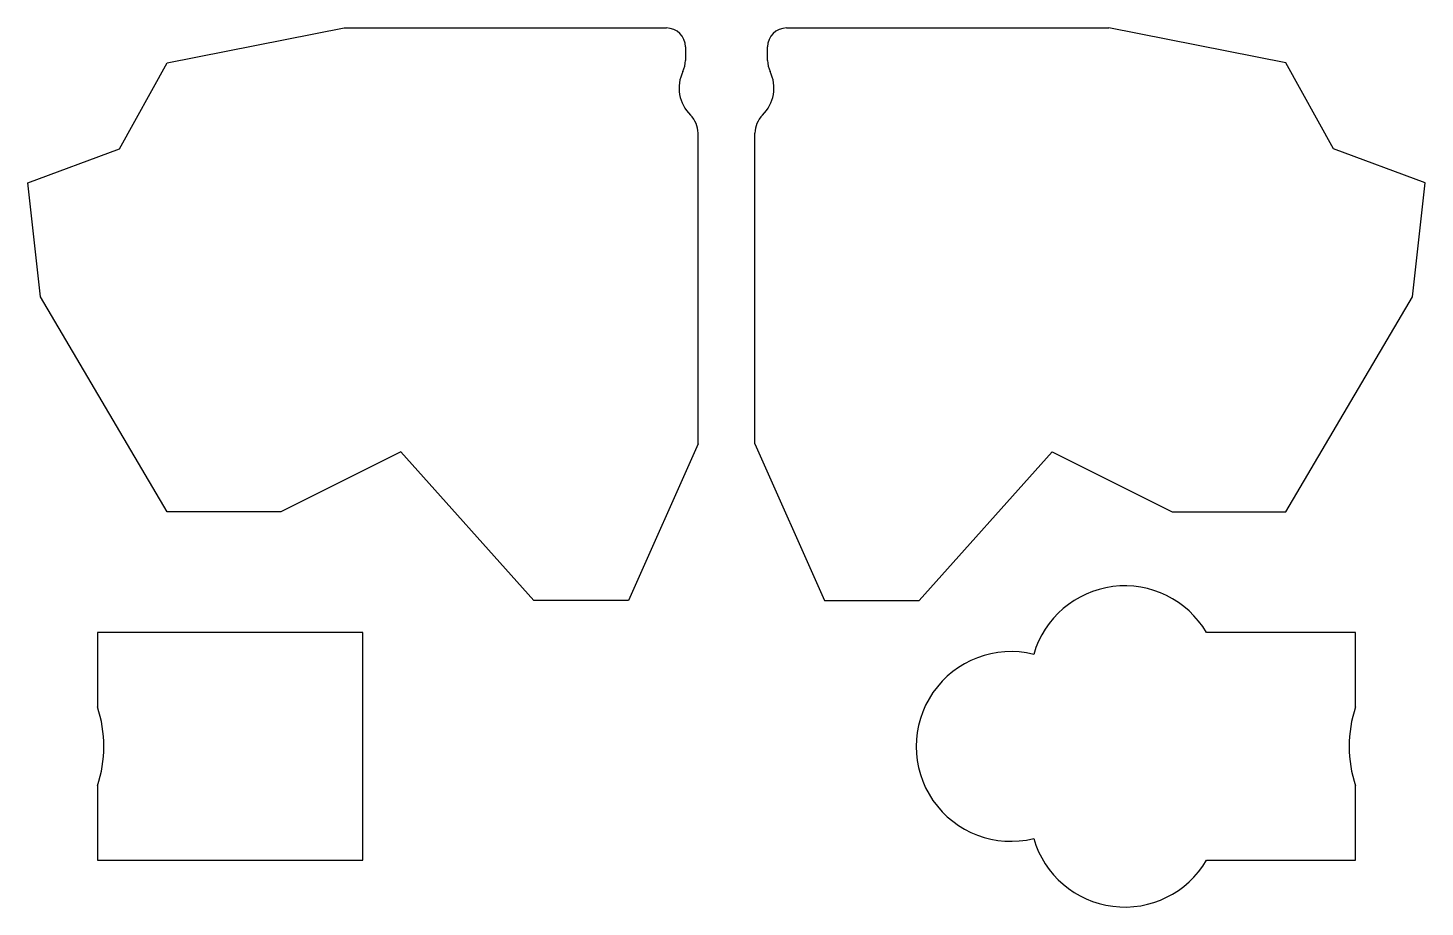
# Model space of a CAD drawing. Header units: millimetres. Extents: x -108 to 113, y -77 to 62.
import ezdxf

# ---------------------------------------------------------------- set-up
doc = ezdxf.new("R2010")
doc.units = ezdxf.units.MM

msp = doc.modelspace()

# ---------------------------------------------------------------- linework, layer by layer
for p, q in [((-86, 56), (-58, 61.5)), ((-58, 61.5), (-7, 61.5)), ((12, 61.5), (63, 61.5)), ((91, 56), (63, 61.5)), ((-4, 58.5), (-4, 56.36)), ((9, 56.36), (9, 58.5)), ((-93.5, 42.4), (-86, 56)), ((98.5, 42.4), (91, 56)), ((-2, -4.25), (-2, 44.86)), ((7, -4.25), (7, 44.86)), ((-108, 37), (-93.5, 42.4)), ((113, 37), (98.5, 42.4)), ((-106, 19), (-108, 37)), ((111, 19), (113, 37)), ((-86, -15), (-106, 19)), ((91, -15), (111, 19)), ((-2, -4.25), (-13, -29)), ((7, -4.25), (18, -29)), ((-49, -5.5), (-68, -15)), ((-28, -29), (-49, -5.5)), ((33, -29), (54, -5.5)), ((54, -5.5), (73, -15)), ((-68, -15), (-86, -15)), ((73, -15), (91, -15)), ((-13, -29), (-28, -29)), ((18, -29), (33, -29)), ((-97, -34.1), (-97, -45.86)), ((-55, -34.1), (-97, -34.1)), ((-55, -70.1), (-55, -34.1)), ((102, -34.1), (78.43, -34.1)), ((102, -45.86), (102, -34.1)), ((-97, -58.34), (-97, -70.1)), ((102, -70.1), (102, -58.34)), ((-97, -70.1), (-55, -70.1)), ((78.43, -70.1), (102, -70.1))]:
    msp.add_line(p, q)
for centre, radius, start, end in [((-7, 58.5), 3, 0, 90), ((12, 58.5), 3, 90, 180), ((-8, 56.36), 4, 334.1581, 0), ((13, 56.36), 4, 180, 205.8419), ((1, 52), 6, 154.1581, 225.573), ((4, 52), 6, 314.427, 25.8419), ((-6, 44.86), 4, 0, 45.573), ((11, 44.86), 4, 134.427, 180), ((65.5, -41.71), 15, 390.4762, 523.8538), ((47.5, -52.1), 15, 76.1462, 283.8538), ((-116, -52.1), 20, 341.8051, 378.1949), ((121, -52.1), 20, 521.8051, 558.1949), ((65.5, -62.49), 15, 196.1462, 329.5238)]:
    msp.add_arc(centre, radius, start, end)

doc.saveas('drawing.dxf')
